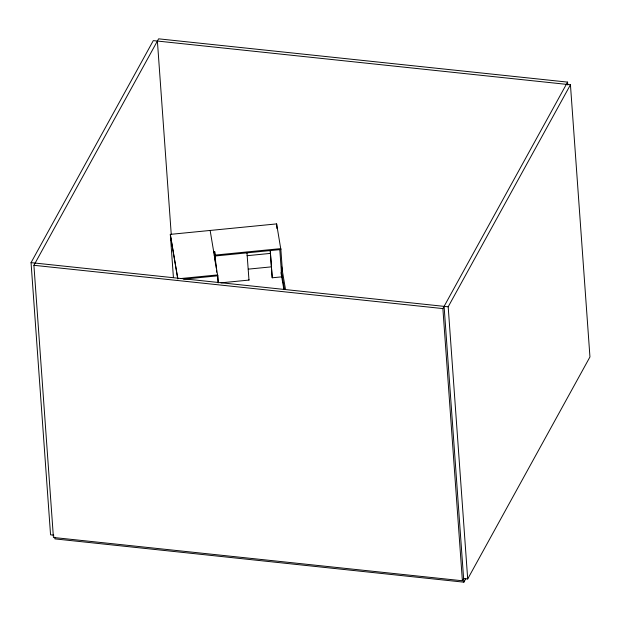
<?xml version="1.0" encoding="UTF-8"?>
<svg xmlns="http://www.w3.org/2000/svg" width="621" height="621" viewBox="0 0 621 621"><rect width="100%" height="100%" fill="white"/><g stroke="black" fill="none" stroke-linecap="round" stroke-linejoin="round"><path stroke-width="0.93" d="M53.833 535.17L50.557 534.821L31.05 262.644L153.302 40.613L570.443 84.767L589.95 356.943L467.698 578.974L463.608 578.547L462.389 580.767L53.429 537.476L33.914 265.299L158.611 38.828L567.571 82.112L567.78 85.007M462.389 580.767L442.882 308.583L567.571 82.112M467.698 578.974L448.191 306.797L570.443 84.767M54.78 537.072L54.912 538.888L463.871 582.172L465.734 578.78M173.422 277.603L170.325 234.373L276.617 223.902L280.863 249.526L215.254 255.992M214.509 256.465L214.167 251.668L214.695 251.621L216.31 268.319M215.285 255.068L280.801 248.617L282.431 271.299L281.367 271.408M214.167 251.668L214.882 255.906L215.417 255.852M247.049 255.705L270.011 253.438M248.315 269.134L271.315 266.867M180.695 278.55L217.66 274.909L218.212 282.547M183.599 279.178L217.73 275.817L210.139 230.445M221.053 282.827L248.982 280.079L246.933 252.305L247.026 252.856M270.244 250.954L272.223 277.789L281.755 276.85L279.807 249.634M31.05 262.644L448.191 306.797M33.914 265.299L442.882 308.583M281.624 266.549L285.513 289.533M281.266 270.849L284.449 289.634M280.94 272.557L283.89 289.471M248.889 279.52L248.982 280.079M170.325 234.373L177.847 278.829M170.387 235.274L177.753 278.79M444.1 306.363L463.871 582.172M281.398 272.666L281.592 275.382M276.617 223.902L276.95 228.598M270.267 250.573L272.223 277.789M217.637 275.258L218.188 282.959M216.45 270.236L216.582 272.153M214.695 251.621L214.905 254.494M215.176 258.328L215.456 262.163M214.882 255.906L215.503 264.53M214.323 255.169L214.385 256.077M157.392 41.048L171.233 234.171"/></g></svg>
